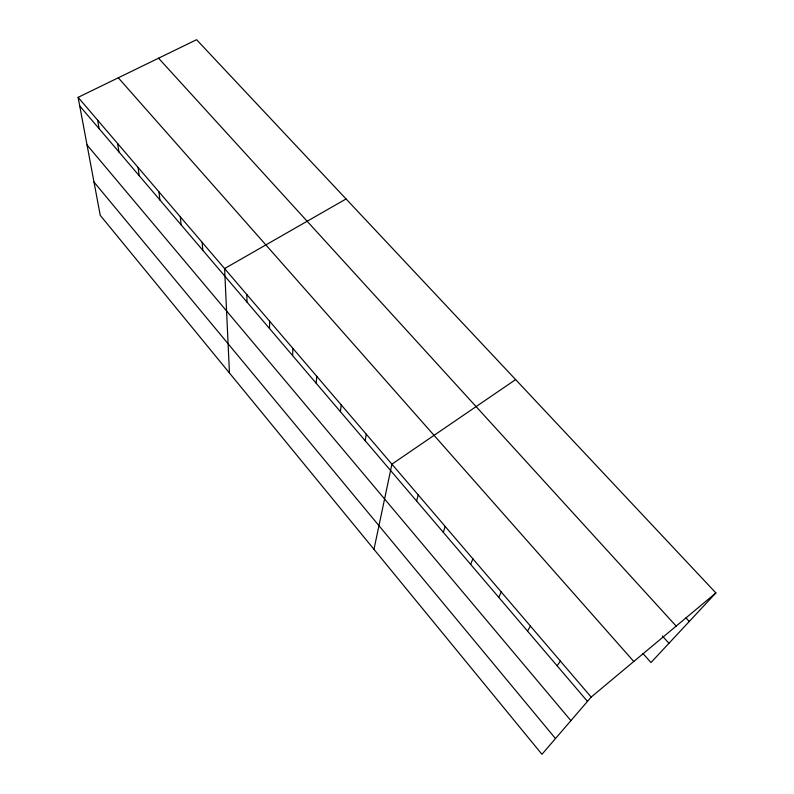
<?xml version="1.0" encoding="UTF-8"?>
<svg xmlns="http://www.w3.org/2000/svg" width="794" height="794" viewBox="0 0 794 794"><rect width="100%" height="100%" fill="white"/><g stroke="black" fill="none" stroke-linecap="round" stroke-linejoin="round"><path stroke-width="1.19" d="M269.523 328.527L269.593 321.173M292.599 355.583L292.897 348.417M316.22 383.284L316.756 376.306M340.408 411.649L341.202 404.88M365.19 440.71L366.242 434.159M373.974 549.329L391.908 464.162L515.624 379.582M416.602 501.004L418.22 494.92M443.28 532.288L445.206 526.462M470.644 564.375L472.896 558.817M498.711 597.296L501.302 592.026M527.524 631.081L530.461 626.119M557.1 665.769L560.405 661.124M715.89 592.929L591.173 697.082L541.945 754.3L100.243 215.323L78.11 97.344L196.584 39.7L715.89 592.929L650.981 662.543L642.942 653.502M346.075 198.957L224.593 268.571L229.456 372.982M685.986 617.901L689.271 621.474M158.552 58.2L676.17 626.099M662.365 635.994L668.945 643.279M118.286 77.792L633.791 661.491M78.11 97.344L591.173 697.082M79.718 105.939L587.471 701.39M87.042 144.974L570.896 720.654M94 182.044L555.492 738.559M97.652 120.182L99.111 128.668M117.631 143.535L118.921 151.912M138.057 167.415L139.178 175.663M158.949 191.84L159.892 199.959M180.327 216.831L181.082 224.811M202.202 242.398L202.758 250.229M246.835 294.564L246.984 302.087"/></g></svg>
